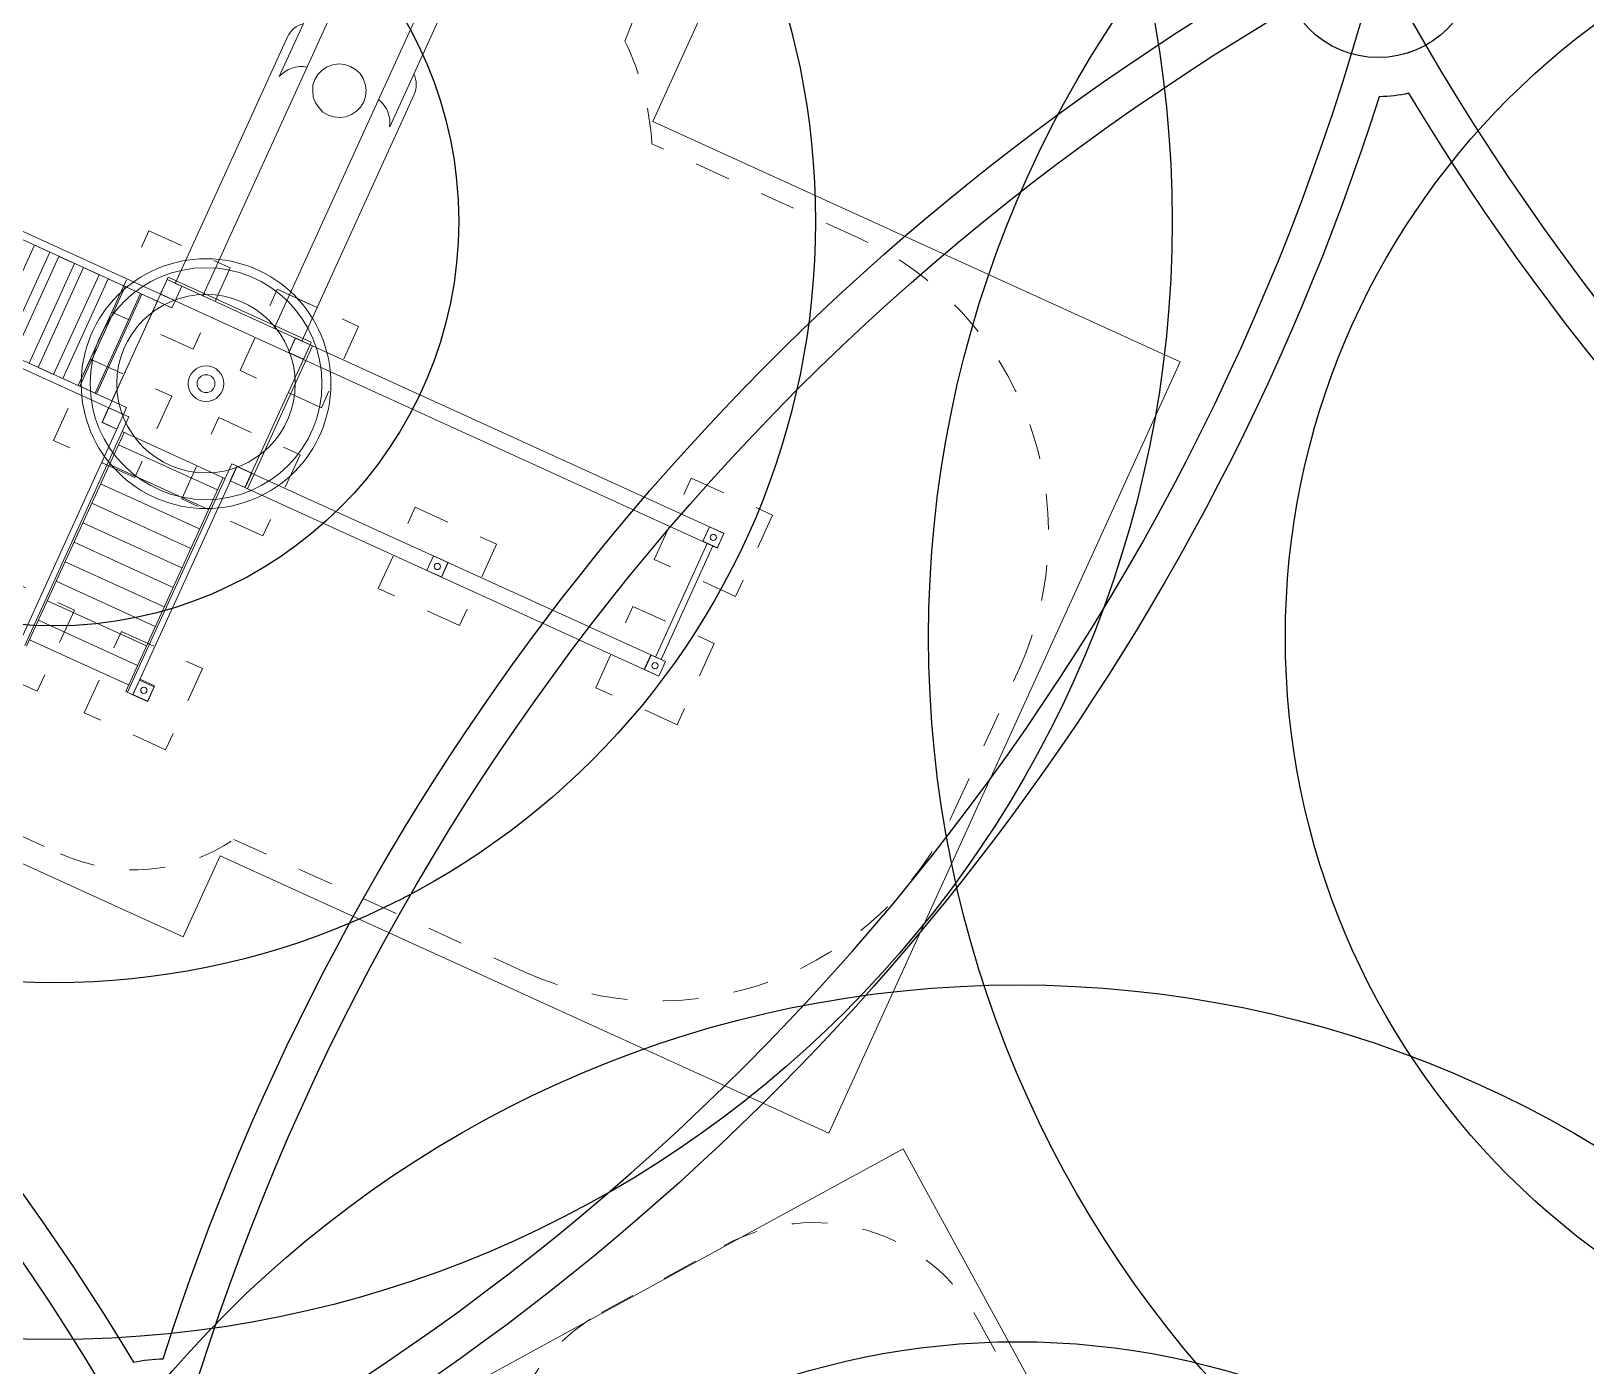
# Model space of a CAD drawing. Extents: x 309418 to 1212698, y 3438380 to 6877191.
# Drawn here: x 606463.153 to 606467.511, y 3438593.76 to 3438597.5 of the extents above; entities that cross this region are included whole.
import ezdxf

# ---------------------------------------------------------------- set-up
doc = ezdxf.new("R2010")
doc.units = 0
doc.header["$MEASUREMENT"] = 0
doc.linetypes.add('XR-LS-HARDSCAPE-LINES$1$HIDDEN2', pattern=[0.1875, 0.125, -0.0625])
doc.layers.add('LA-FLOWERING-TREE', color=221, linetype='Continuous')
doc.layers.add('LA-FURN-PERGOLA-POOL DECK-02', color=32, linetype='Continuous')
for name, color, linetype, lineweight in [('LA-FURN-PG-BASE', 130, 'XR-LS-HARDSCAPE-LINES$1$HIDDEN2', 5), ('LA-FURN-PG-LIMITS', 1, 'Continuous', 5), ('LA-FURN-PG-PLAY EQUIPMENT', 160, 'Continuous', 5), ('LA-FURN-PG-SAFETY ZONE', 2, 'XR-LS-HARDSCAPE-LINES$1$HIDDEN2', 5)]:
    doc.layers.add(name, color=color, linetype=linetype, lineweight=lineweight)

# ---------------------------------------------------------------- blocks, each defined once
blk = doc.blocks.new('A$C3D307452')
at = {"layer": 'LA-FURN-PG-LIMITS', "elevation": -140}
blk.add_lwpolyline([(-712.8, 377.4), (-887.8, 377.4), (-887.8, 127.4), (-1037.8, 127.4), (-1037.8, -672.6), (-612.8, -672.6), (-612.8, -772.6), (-187.8, -772.6), (-187.8, -222.6), (-87.8, -222.6), (-87.8, 477.4), (-712.8, 477.4)], close=True, dxfattribs=at)
at = {"layer": 'LA-FURN-PG-SAFETY ZONE', "elevation": -140}
blk.add_lwpolyline([(-610.7, -648.3, 0.365977), (-462.8, -773.3), (-350.8, -773.3, 0.414214), (-200.8, -623.3), (-200.8, -511.3, 0.135149)], format="xyb", dxfattribs=at)
blk = doc.blocks.new('PGE-05')
at = {"layer": 'LA-FURN-PG-PLAY EQUIPMENT', "xscale": 0.01, "yscale": 0.01, "zscale": 0.01}
blk.add_blockref('A$C3D307452', (5.628, 1.476, 1.4), dxfattribs=at)
blk = doc.blocks.new('PLOOO')
for p, q in [((2.0253, 5.2703), (2.0253, 7.1739)), ((2.0683, 7.1739), (2.0683, 5.2703)), ((2.6824, 7.1739), (2.6824, 5.2703)), ((2.7254, 5.2703), (2.7254, 7.1739)), ((2.0683, 6.1179), (2.6824, 6.1179)), ((2.6824, 6.1179), (2.6824, 6.0229)), ((2.6824, 6.0229), (2.0683, 6.0229)), ((2.0683, 5.9662), (2.6824, 5.9662)), ((2.6824, 5.9662), (2.6824, 5.8712)), ((2.6824, 5.8712), (2.0683, 5.8712)), ((2.0683, 5.7194), (2.0683, 5.8144)), ((2.0683, 5.8144), (2.6824, 5.8144)), ((2.6824, 5.8144), (2.6824, 5.7194)), ((2.6824, 5.7194), (2.0683, 5.7194)), ((2.0683, 5.5677), (2.0683, 5.6627)), ((2.0683, 5.6627), (2.6824, 5.6627)), ((2.6824, 5.6627), (2.6824, 5.5677)), ((2.6824, 5.5677), (2.0683, 5.5677)), ((2.6824, 5.559), (2.0683, 5.559)), ((2.0683, 5.559), (2.0683, 5.464)), ((2.6824, 5.464), (2.6824, 5.559)), ((2.0683, 5.464), (2.6824, 5.464)), ((2.6824, 5.4553), (2.0683, 5.4553)), ((2.0683, 5.4553), (2.0683, 5.3603)), ((2.6824, 5.3603), (2.6824, 5.4553)), ((2.0253, 5.3603), (1.9353, 5.3603)), ((1.9353, 5.3603), (1.9353, 5.2703)), ((2.0253, 5.2703), (2.0253, 5.3603)), ((2.0253, 5.3603), (2.7254, 5.3603)), ((2.0683, 5.3603), (2.6824, 5.3603)), ((2.7254, 5.3603), (2.8154, 5.3603)), ((2.7254, 5.3603), (2.7254, 5.2703)), ((2.8154, 5.3603), (2.8154, 5.2703)), ((2.8154, 4.4802), (2.8154, 5.3603)), ((2.8154, 5.3603), (2.8304, 5.3603)), ((2.8304, 5.3603), (2.8304, 4.4802)), ((0.6188, 5.2703), (2.026, 5.2703)), ((0.6188, 5.2373), (2.026, 5.2373)), ((1.9353, 5.2703), (2.0253, 5.2703)), ((1.9353, 5.2373), (1.9353, 4.6032)), ((2.0683, 5.2703), (2.0253, 5.2703)), ((2.026, 5.2703), (2.026, 5.2373)), ((2.026, 5.2373), (2.026, 5.2703)), ((2.6824, 5.2703), (2.7254, 5.2703)), ((2.7254, 5.2703), (2.8154, 5.2703)), ((2.7254, 4.5702), (2.7254, 5.2703)), ((2.7254, 5.2703), (2.8154, 5.2703)), ((2.8154, 5.2703), (2.8154, 5.3103)), ((2.8154, 5.3103), (4.3345, 5.3103)), ((2.8154, 5.2703), (2.8154, 4.5702)), ((4.112, 5.2603), (5.0751, 5.2603)), ((1.9353, 5.2253), (0.6188, 5.2253)), ((0.6591, 5.2253), (0.6591, 4.6152)), ((0.7791, 5.2253), (0.7791, 4.6152)), ((0.8991, 5.2253), (0.8991, 4.6152)), ((1.0191, 5.2253), (1.0191, 4.6152)), ((1.1392, 5.2253), (1.1392, 4.6152)), ((1.2592, 5.2253), (1.2592, 4.6152)), ((1.3792, 5.2253), (1.3792, 4.6152)), ((1.4992, 5.2253), (1.4992, 4.6152)), ((1.4992, 4.6152), (1.4992, 5.2253)), ((1.4992, 5.2253), (1.4992, 4.6152)), ((1.6192, 5.2253), (1.6192, 4.6152)), ((1.7392, 5.2253), (1.7392, 4.6152)), ((1.7392, 4.6152), (1.7392, 5.2253)), ((1.7392, 5.2253), (1.7392, 4.6152)), ((1.8593, 5.2253), (1.8593, 4.6152)), ((2.8154, 5.1403), (5.0951, 5.1403)), ((2.8154, 4.7002), (5.0951, 4.7002)), ((1.9353, 4.6152), (0.6188, 4.6152)), ((0.6188, 4.6152), (0.6188, 4.5702)), ((0.6188, 4.6032), (2.026, 4.6032)), ((2.026, 4.5702), (0.6188, 4.5702)), ((0.6188, 4.5702), (0.6188, 4.4802)), ((0.7138, 4.4802), (0.7138, 4.5702)), ((1.9353, 4.4802), (1.9353, 4.5702)), ((1.9353, 4.5702), (2.0253, 4.5702)), ((2.0253, 4.5702), (2.0253, 4.4802)), ((2.026, 4.6032), (2.026, 4.5702)), ((2.7254, 4.4802), (2.7254, 4.5702)), ((2.7254, 4.5702), (2.8154, 4.5702)), ((2.8154, 4.5702), (2.7254, 4.5702)), ((2.8154, 4.5302), (2.8154, 4.5702)), ((2.8154, 4.5702), (2.8154, 4.4802)), ((5.0751, 4.5802), (4.112, 4.5802)), ((0.6188, 4.4802), (0.7138, 4.4802)), ((1.9353, 2.0199), (1.9353, 4.4802)), ((2.8154, 4.4802), (1.9353, 4.4802)), ((1.9353, 4.4802), (1.9353, 4.4652)), ((2.0253, 4.4802), (1.9353, 4.4802)), ((1.9353, 4.4652), (2.8154, 4.4652)), ((2.0253, 2.0199), (2.0253, 4.4802)), ((2.7254, 2.0199), (2.7254, 4.4802)), ((2.8154, 4.4802), (2.7254, 4.4802)), ((4.3345, 4.5302), (2.8154, 4.5302)), ((2.8154, 2.0199), (2.8154, 4.4802)), ((2.8304, 4.4802), (2.8154, 4.4802)), ((2.8154, 4.4652), (2.8154, 4.4802)), ((1.9353, 3.27), (1.9353, 3.36)), ((1.9353, 3.36), (2.0253, 3.36)), ((2.0253, 3.36), (2.0253, 3.27)), ((2.0253, 3.27), (1.9353, 3.27)), ((1.9353, 1.9298), (1.9353, 2.0199)), ((1.9353, 2.0199), (2.0253, 2.0199)), ((2.0253, 2.0199), (2.0253, 1.9298)), ((2.7254, 1.9298), (2.7254, 2.0199)), ((2.7254, 2.0199), (2.8154, 2.0199)), ((2.8154, 2.0199), (2.8154, 1.9298)), ((2.0253, 1.9298), (1.9353, 1.9298)), ((2.0253, 1.9924), (2.7254, 1.9924)), ((2.0253, 1.9573), (2.7254, 1.9573)), ((2.8154, 1.9298), (2.7254, 1.9298))]:
    blk.add_line(p, q)
for centre, radius in [((2.3753, 4.9203), 0.7001), ((2.3753, 4.9203), 0.6501), ((2.3753, 4.9203), 0.5001), ((2.3753, 4.9203), 0.1), ((2.3753, 4.9203), 0.05), ((0.6663, 4.5252), 0.0175), ((1.9803, 3.315), 0.0175), ((1.9803, 1.9748), 0.0175), ((2.7704, 1.9748), 0.0175)]:
    blk.add_circle(centre, radius)
for centre, radius, start, end in [((4.0655, 5.1034), 0.1637, 13.03859, 73.49882), ((4.3345, 5.1803), 0.13, 37.97987, 90), ((4.0655, 4.7372), 0.1637, 286.50118, 346.96141), ((4.3345, 4.6602), 0.13, 270, 322.02013)]:
    blk.add_arc(centre, radius, start, end)
at = {"layer": 'LA-FURN-PG-LIMITS'}
blk.add_lwpolyline([(0, 3.7505), (-0.5001, 3.7505), (-0.5001, 6.2509), (0.25, 6.2509), (0.25, 9.7514), (5.0007, 9.7514), (5.0007, 8.7512), (5.5008, 8.7512), (5.5008, 6.2509), (6.2509, 6.2509), (6.2509, 3.2505), (4.7507, 3.2505), (4.7507, 0), (0, 0)], close=True, dxfattribs=at)
at = {"layer": 'LA-FURN-PG-SAFETY ZONE', "linetype": 'XR-LS-HARDSCAPE-LINES$1$HIDDEN2'}
blk.add_lwpolyline([(4.9403, 6.4244, 0.257228), (5.4061, 7.2698), (5.4061, 7.7781, 0.347532), (4.6367, 8.7513, 0.208164), (3.6102, 9.3675, 0.159029), (2.7254, 9.6562), (2.0253, 9.6562, 0.310213), (0.6253, 8.6952, 0.127961), (0.4351, 7.964), (0.4351, 6.2494, 0.355244), (-0.3611, 5.2703), (-0.3611, 4.5702, 0.260476), (0.115, 3.7184), (0.115, 1.9298, 0.414214), (1.9353, 0.1096), (2.8154, 0.1096, 0.414214), (4.6357, 1.9298), (4.6357, 3.2034, 0.10019), (5.0965, 3.5801, 0.414877), (6.0989, 4.5802), (6.0989, 5.2603, 0.414877), (5.0965, 6.2605, 0.037787)], format="xyb", close=True, dxfattribs=at)
blk = doc.blocks.new('PGE-01')
blk.add_lwpolyline([(0.1464, -0.0991), (0.1464, -0.3504)])
at = {"layer": 'LA-FURN-PG-BASE'}
for points in [[(-1.9606, 0.1904), (-2.4613, 0.1904), (-2.4613, 0.6912), (-1.9606, 0.6912)], [(-0.6439, 0.1904), (-1.1447, 0.1904), (-1.1447, 0.6912), (-0.6439, 0.6912)], [(0.1464, 0.1904), (-0.3544, 0.1904), (-0.3544, 0.6912), (0.1464, 0.6912)], [(-0.8497, 0.3944), (-0.9389, 0.3944), (-0.9389, 0.4854), (-0.8497, 0.4854)], [(-0.0594, 0.3944), (-0.1486, 0.3944), (-0.1486, 0.4854), (-0.0594, 0.4854)], [(1.4503, 0.0794), (1.4394, 0.1103), (1.4212, 0.1394), (1.3975, 0.1631), (1.3702, 0.1795), (1.3374, 0.1923), (1.3046, 0.1959), (1.27, 0.1923), (1.239, 0.1795), (1.2099, 0.1631), (1.1862, 0.1394), (1.1698, 0.1103), (1.1571, 0.0794), (1.1535, 0.0448), (1.1571, 0.012), (1.1698, -0.0208), (1.1862, -0.0481), (1.2099, -0.0718), (1.239, -0.09), (1.27, -0.1009), (1.3046, -0.1046), (1.3374, -0.1009), (1.3702, -0.09), (1.3975, -0.0718), (1.4212, -0.0481), (1.4394, -0.0208), (1.4503, 0.012), (1.4539, 0.0448)], [(-1.9606, -0.5999), (-2.4613, -0.5999), (-2.4613, -0.0991), (-1.9606, -0.0991)], [(-0.6439, -0.5999), (-1.1447, -0.5999), (-1.1447, -0.0991), (-0.6439, -0.0991)], [(0.1464, -0.5999), (-0.3544, -0.5999), (-0.3544, -0.0991), (0.1464, -0.0991)], [(-2.1663, -0.3959), (-2.2556, -0.3959), (-2.2556, -0.3049), (-2.1663, -0.3049)], [(-0.8497, -0.3959), (-0.9389, -0.3959), (-0.9389, -0.3049), (-0.8497, -0.3049)], [(-0.0594, -0.3959), (-0.1486, -0.3959), (-0.1486, -0.3049), (-0.0594, -0.3049)], [(-0.6439, -1.8109), (-1.1447, -1.8109), (-1.1447, -1.3101), (-0.6439, -1.3101)], [(-0.8497, -1.6051), (-0.9389, -1.6051), (-0.9389, -1.5159), (-0.8497, -1.5159)], [(-0.6439, -3.1512), (-1.1447, -3.1512), (-1.1447, -2.6504), (-0.6439, -2.6504)], [(0.1464, -3.1512), (-0.3544, -3.1512), (-0.3544, -2.6504), (0.1464, -2.6504)], [(-0.8497, -2.9454), (-0.9389, -2.9454), (-0.9389, -2.8562), (-0.8497, -2.8562)], [(-0.0594, -2.9454), (-0.1486, -2.9454), (-0.1486, -2.8562), (-0.0594, -2.8562)]]:
    blk.add_lwpolyline(points, close=True, dxfattribs=at)
at = {"layer": 'LA-FURN-PG-PLAY EQUIPMENT', "xscale": 0.9998581714797248, "yscale": 0.9998581714797248, "zscale": 0.9998581714797248}
blk.add_blockref('PLOOO', (-2.875, -4.875), dxfattribs=at)
blk = doc.blocks.new('tent kids')
at = {"layer": 'LA-FURN-PERGOLA-POOL DECK-02'}
for points in [[(731928.762, 294594.6281, 0.209883), (731928.762, 294599.6281, -0.83868)], [(731933.762, 294599.6281, -0.209883), (731928.762, 294599.6281, 0.83868)], [(731933.762, 294594.6281, -0.209883), (731933.762, 294599.6281, 0.83868)], [(731933.762, 294594.6281, 0.209883), (731928.762, 294594.6281, -0.83868)]]:
    blk.add_lwpolyline(points, format="xyb", dxfattribs=at)
blk.add_lwpolyline([(731933.5428, 294599.3552, -0.05443), (731933.4891, 294599.4089, -0.182094), (731929.0349, 294599.4089, -0.05443), (731928.9812, 294599.3552, -0.182094), (731928.9812, 294594.901, -0.05443), (731929.0349, 294594.8472, -0.182094), (731933.4891, 294594.8472, -0.05443), (731933.5428, 294594.901, -0.182094)], format="xyb", close=True, dxfattribs=at)
for centre in [(731928.762, 294599.6281), (731933.762, 294599.6281)]:
    blk.add_circle(centre, 0.25, dxfattribs=at)

msp = doc.modelspace()

# ---------------------------------------------------------------- linework, layer by layer
at = {"layer": 'LA-FLOWERING-TREE'}
for centre, radius in [((606463.21846, 3438596.96695), 3.13344), ((606463.21846, 3438596.96695), 2.13344), ((606468.80248, 3438595.80199), 3.13344), ((606463.21846, 3438596.96695), 1.13344), ((606468.80248, 3438595.80199), 2.13344), ((606460.39578, 3438591.93924), 3.13344), ((606465.91843, 3438591.69399), 3.13344), ((606465.91843, 3438591.69399), 2.13344)]:
    msp.add_circle(centre, radius, dxfattribs=at)

# ---------------------------------------------------------------- block references
at = {"layer": 'LA-FURN-PERGOLA-POOL DECK-02', "xscale": 1.097475299388668, "yscale": 1.097475299388668, "zscale": 1.097475299388668, "rotation": 321.6764723266944}
for p in [(-224211.67155, 3683063.83534, 0), (-224207.36658, 3683060.43261, 0), (-224215.07428, 3683059.53038, 0)]:
    msp.add_blockref('tent kids', p, dxfattribs=at)
at = {"layer": 'LA-FURN-PG-PLAY EQUIPMENT'}
for name, p, xscale, yscale, zscale, rotation in [('PGE-01', (606463.76762, 3438596.73056), 0.4999999999999993, 0.4999999999999993, 0.4999999999999993, 65.50570242939772), ('PGE-05', (606465.49426, 3438591.8194), -0.3499999999999999, 0.3499999999999999, 0.3499999999999999, 208.6367031959534)]:
    msp.add_blockref(name, p, dxfattribs=dict(at, xscale=xscale, yscale=yscale, zscale=zscale, rotation=rotation))

doc.saveas('drawing.dxf')
